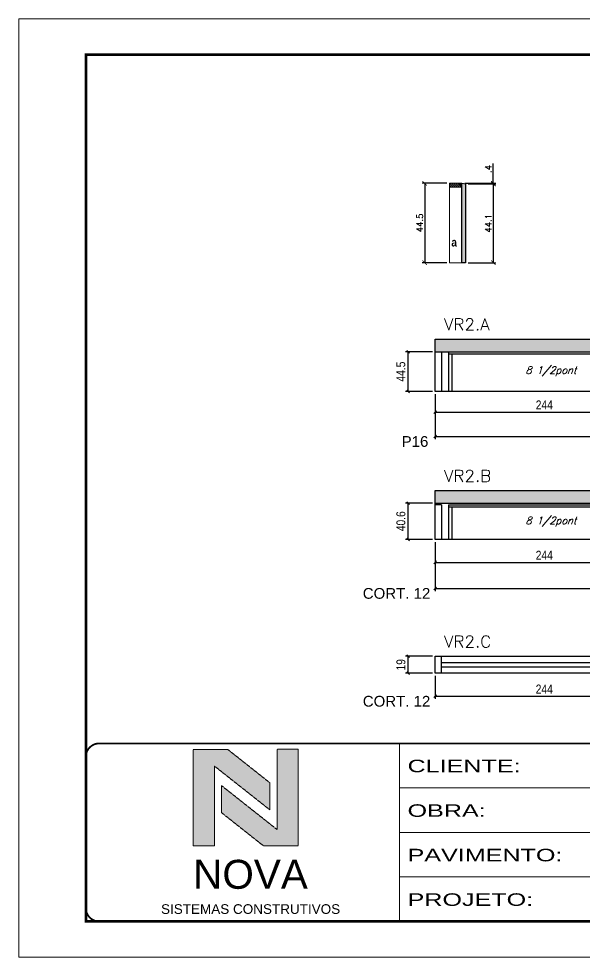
# Model space of a CAD drawing. Extents: x 0 to 6325, y 10169 to 19307.
# Drawn here: x 1585 to 2217, y 13614 to 14664 of the extents above; entities that cross this region are included whole.
import ezdxf

# ---------------------------------------------------------------- set-up
doc = ezdxf.new("R2010")
doc.units = 0
doc.linetypes.add('CONTINUO', pattern=[0])
doc.linetypes.add('DASHED', pattern=[0.75, 0.5, -0.25])
for name, color, linetype in [('1', 1, 'Continuous'), ('5', 5, 'Continuous'), ('COTA', 241, 'Continuous'), ('detalhes', 4, 'Continuous'), ('Hachura', 253, 'Continuous'), ('Painéis', 200, 'Continuous'), ('SARR_2.2x7', 40, 'Continuous'), ('SARR_3.5x7', 81, 'Continuous'), ('texto', 7, 'Continuous')]:
    doc.layers.add(name, color=color, linetype=linetype)
for name, color, linetype, lineweight in [('CARIMBO-LEGENDA', 75, 'Continuous', 15), ('Folhas', 255, 'Continuous', 9), ('Madeira', 126, 'Continuous', 18), ('SARRAFO DE PRESSAO', 251, 'DASHED', 9), ('Texto Seção', 7, 'Continuous', 15)]:
    doc.layers.add(name, color=color, linetype=linetype, lineweight=lineweight)
doc.styles.add('arial', font='arial.ttf')
doc.styles.add('COTA TECNICA', font='techl___.ttf', dxfattribs={"height": 10})
doc.styles.add('REGUA-120', font='ROMANS.shx', dxfattribs={"height": 15})
doc.styles.add('Romans', font='romans.shx')
doc.styles.get("Standard").update_dxf_attribs({"font": 'arial.ttf'})
doc.styles.add('TECNICA', font='techb___.ttf', dxfattribs={"height": 10})
doc.styles.add('Tecnologia', font='')
doc.styles.get('Tecnologia').set_extended_font_data('Forgotten Futurist')
doc.dimstyles.new('Cota Seção (2x)', dxfattribs={"dimtxt": 7, "dimasz": 5, "dimexe": 3, "dimexo": 3, "dimgap": 2, "dimtad": 3, "dimdec": 1, "dimlfac": 0.5, "dimzin": 12, "dimdsep": 46, "dimtxsty": 'Romans', "dimblk": 'ARCHTICK', "dimcen": 0, "dimclrd": 4, "dimclre": 4, "dimclrt": 1, "dimadec": 1, "dimazin": 3, "dimtfac": 1, "dimtdec": 1, "dimtmove": 0, "dimatfit": 3, "dimldrblk": 'OBLIQUE', "dimfxl": 1, "dimtolj": 1, "dimtzin": 12, "dimarcsym": 0})
doc.dimstyles.new('PAINEL', dxfattribs={"dimtxt": 10, "dimasz": 3, "dimexe": 3, "dimexo": 3, "dimgap": 3, "dimtad": 1, "dimdec": 1, "dimzin": 12, "dimdsep": 46, "dimtxsty": 'COTA TECNICA', "dimblk1": 'OBLIQUE', "dimblk2": 'OBLIQUE', "dimsah": 1, "dimcen": 0.9, "dimclrd": 4, "dimclre": 4, "dimclrt": 240, "dimadec": 1, "dimazin": 3, "dimtfac": 1, "dimtdec": 1, "dimtmove": 0, "dimatfit": 3, "dimfxl": 1, "dimtolj": 1, "dimtzin": 12, "dimarcsym": 0})

# ---------------------------------------------------------------- blocks, each defined once
blk = doc.blocks.new('A$C64660E27')
at = {"layer": 'COTA', "true_color": 0x1a1a1a}
h = blk.add_hatch(color=250, dxfattribs=at)
h.dxf.hatch_style = 1
h.paths.add_polyline_path([(185.4, -11.6), (142.4, -11.6), (142.4, -131.6), (168.8, -131.6), (168.8, -32.2), (237.7, -86.7), (237.7, -53)])
at = {"layer": 'COTA'}
h = blk.add_hatch(color=20, dxfattribs=at)
h.dxf.hatch_style = 1
h.paths.add_polyline_path([(273, -11.4), (246.6, -11.4), (246.6, -111.1), (177.7, -56.6), (177.7, -90.2), (230, -131.6), (273, -131.6)])
for p, q in [((142.4, -131.6), (142.4, -11.6)), ((142.4, -11.6), (185.4, -11.6)), ((185.4, -11.6), (237.7, -53)), ((273, -11.4), (246.6, -11.4)), ((246.6, -111.1), (246.6, -11.4)), ((273, -11.4), (273, -131.6)), ((168.8, -32.2), (237.7, -86.7)), ((168.8, -131.6), (168.8, -32.2)), ((246.6, -111.1), (177.7, -56.6)), ((177.7, -90.2), (177.7, -56.6)), ((237.7, -86.7), (237.7, -53)), ((230, -131.6), (177.7, -90.2)), ((142.4, -131.6), (168.8, -131.6)), ((273, -131.6), (230, -131.6))]:
    blk.add_line(p, q)
at = {"layer": 'CARIMBO-LEGENDA', "color": 7, "linetype": 'Continuous', "ltscale": 100, "style": 'arial'}
blk.add_text('NOVA', height=36, dxfattribs=at).set_placement((142.4, -184.8))
at = {"layer": 'CARIMBO-LEGENDA', "color": 7, "linetype": 'Continuous', "style": 'arial'}
blk.add_text('SISTEMAS CONSTRUTIVOS', height=12, dxfattribs=at).set_placement((102.5, -216))
blk = doc.blocks.new('9999999999')
at = {"color": 30, "linetype": 'CONTINUO'}
for p, q in [((98564.6, 34230.2), (98564.6, 34429.4)), ((98564.6, 34379.6), (99584, 34379.6)), ((98564.6, 34329.8), (99488, 34329.8)), ((98564.6, 34280), (99488, 34280))]:
    blk.add_line(p, q, dxfattribs=at)
at = {"color": 30, "linetype": 'CONTINUO', "const_width": 2}
blk.add_lwpolyline([(99584, 34230.2), (99584, 34414.4, 0.414214), (99569, 34429.4), (98229, 34429.4, 0.414214), (98214, 34414.4), (98214, 34245.2, 0.414214), (98229, 34230.2), (99584, 34230.2)], format="xyb", dxfattribs=at)
at = {"layer": 'Folhas'}
blk.add_lwpolyline([(98139, 34190.2), (99624, 34190.2), (99624, 35240.2), (98139, 35240.2)], close=True, dxfattribs=at)
at = {"layer": 'Folhas', "color": 30, "const_width": 3}
blk.add_lwpolyline([(98214, 34230.2), (99584, 34230.2), (99584, 35200.2), (98214, 35200.2)], close=True, dxfattribs=at)
at = {"xscale": 0.9, "yscale": 0.9, "zscale": 0.9}
blk.add_blockref('A$C64660E27', (98205.8, 34433.1), dxfattribs=at)
at = {"layer": 'Folhas', "color": 7, "style": 'Tecnologia', "width": 1.5}
for s, p in [('CLIENTE:', (98573.7, 34397.2)), ('OBRA:', (98573.7, 34347.3)), ('PAVIMENTO:', (98573.7, 34297.5)), ('PROJETO:', (98573.7, 34247.7))]:
    blk.add_text(s, height=14, dxfattribs=at).set_placement(p)
blk = doc.blocks.new('_Oblique')
at = {"layer": '1', "color": 0, "lineweight": -2}
blk.add_line((-0.5, -0.5), (0.5, 0.5), dxfattribs=at)
blk = doc.blocks.new('*D124')
at = {"layer": 'COTA', "color": 4, "lineweight": -2, "transparency": 16777216}
for p, q in [((2047.6, 14291.8), (2017.4, 14291.8)), ((2020.4, 14247.3), (2020.4, 14291.8)), ((2047.6, 14247.3), (2017.4, 14247.3))]:
    blk.add_line(p, q, dxfattribs=at)
at = {"layer": 'Defpoints', "color": 0, "transparency": 16777216}
for p in [(2020.4, 14291.8), (2050.6, 14291.8), (2050.6, 14247.3)]:
    blk.add_point(p, dxfattribs=at)
at = {"layer": 'COTA', "color": 4, "lineweight": -2, "transparency": 16777216, "xscale": 3, "yscale": 3, "zscale": 3}
for p, rotation in [((2020.4, 14291.8), 90), ((2020.4, 14247.3), 270)]:
    blk.add_blockref('_Oblique', p, dxfattribs=dict(at, rotation=rotation))
at = {"layer": 'COTA', "color": 240, "transparency": 16777216, "insert": (2012.2, 14269.5), "char_height": 10, "attachment_point": 5, "rotation": 90, "style": 'COTA TECNICA'}
blk.add_mtext('\\A1;44.5', dxfattribs=at)
blk = doc.blocks.new('*D478')
at = {"layer": 'COTA', "color": 4, "lineweight": -2, "transparency": 16777216}
for p, q in [((2050.6, 14244.3), (2050.6, 14221.1)), ((2294.6, 14244.3), (2294.6, 14221.1)), ((2050.6, 14224.1), (2294.6, 14224.1))]:
    blk.add_line(p, q, dxfattribs=at)
at = {"layer": 'Defpoints', "color": 0, "transparency": 16777216}
for p in [(2050.6, 14247.3), (2294.6, 14247.3), (2294.6, 14224.1)]:
    blk.add_point(p, dxfattribs=at)
at = {"layer": 'COTA', "color": 4, "lineweight": -2, "transparency": 16777216, "xscale": 3, "yscale": 3, "zscale": 3, "rotation": 180}
blk.add_blockref('_Oblique', (2050.6, 14224.1), dxfattribs=at)
at = {"layer": 'COTA', "color": 4, "lineweight": -2, "transparency": 16777216, "xscale": 3, "yscale": 3, "zscale": 3}
blk.add_blockref('_Oblique', (2294.6, 14224.1), dxfattribs=at)
at = {"layer": 'COTA', "color": 240, "transparency": 16777216, "insert": (2172.6, 14232.2), "char_height": 10, "attachment_point": 5, "style": 'COTA TECNICA'}
blk.add_mtext('\\A1;244', dxfattribs=at)
blk = doc.blocks.new('*D481')
at = {"layer": 'COTA', "color": 4, "lineweight": -2, "transparency": 16777216}
for p, q in [((2050.6, 14244.3), (2050.6, 14193.8)), ((2646.6, 14244.3), (2646.6, 14193.8)), ((2050.6, 14196.8), (2646.6, 14196.8))]:
    blk.add_line(p, q, dxfattribs=at)
at = {"layer": 'Defpoints', "color": 0, "transparency": 16777216}
for p in [(2050.6, 14247.3), (2646.6, 14247.3), (2646.6, 14196.8)]:
    blk.add_point(p, dxfattribs=at)
at = {"layer": 'COTA', "color": 4, "lineweight": -2, "transparency": 16777216, "xscale": 3, "yscale": 3, "zscale": 3, "rotation": 180}
blk.add_blockref('_Oblique', (2050.6, 14196.8), dxfattribs=at)
at = {"layer": 'COTA', "color": 4, "lineweight": -2, "transparency": 16777216, "xscale": 3, "yscale": 3, "zscale": 3}
blk.add_blockref('_Oblique', (2646.6, 14196.8), dxfattribs=at)
at = {"layer": 'COTA', "color": 240, "transparency": 16777216, "insert": (2348.6, 14205), "char_height": 10, "attachment_point": 5, "style": 'COTA TECNICA'}
blk.add_mtext('\\A1;596', dxfattribs=at)
blk = doc.blocks.new('*D125')
at = {"layer": 'COTA', "color": 4, "lineweight": -2, "transparency": 16777216}
for p, q in [((2047.6, 14122.4), (2017.4, 14122.4)), ((2020.4, 14081.8), (2020.4, 14122.4)), ((2047.6, 14081.8), (2017.4, 14081.8))]:
    blk.add_line(p, q, dxfattribs=at)
at = {"layer": 'Defpoints', "color": 0, "transparency": 16777216}
for p in [(2020.4, 14122.4), (2050.6, 14122.4), (2050.6, 14081.8)]:
    blk.add_point(p, dxfattribs=at)
at = {"layer": 'COTA', "color": 4, "lineweight": -2, "transparency": 16777216, "xscale": 3, "yscale": 3, "zscale": 3}
for p, rotation in [((2020.4, 14122.4), 90), ((2020.4, 14081.8), 270)]:
    blk.add_blockref('_Oblique', p, dxfattribs=dict(at, rotation=rotation))
at = {"layer": 'COTA', "color": 240, "transparency": 16777216, "insert": (2012.3, 14102.1), "char_height": 10, "attachment_point": 5, "rotation": 90, "style": 'COTA TECNICA'}
blk.add_mtext('\\A1;40.6', dxfattribs=at)
blk = doc.blocks.new('*D482')
at = {"layer": 'COTA', "color": 4, "lineweight": -2, "transparency": 16777216}
for p, q in [((2050.6, 14078.8), (2050.6, 14053.1)), ((2294.6, 14078.8), (2294.6, 14053.1)), ((2050.6, 14056.1), (2294.6, 14056.1))]:
    blk.add_line(p, q, dxfattribs=at)
at = {"layer": 'Defpoints', "color": 0, "transparency": 16777216}
for p in [(2050.6, 14081.8), (2294.6, 14081.8), (2294.6, 14056.1)]:
    blk.add_point(p, dxfattribs=at)
at = {"layer": 'COTA', "color": 4, "lineweight": -2, "transparency": 16777216, "xscale": 3, "yscale": 3, "zscale": 3, "rotation": 180}
blk.add_blockref('_Oblique', (2050.6, 14056.1), dxfattribs=at)
at = {"layer": 'COTA', "color": 4, "lineweight": -2, "transparency": 16777216, "xscale": 3, "yscale": 3, "zscale": 3}
blk.add_blockref('_Oblique', (2294.6, 14056.1), dxfattribs=at)
at = {"layer": 'COTA', "color": 240, "transparency": 16777216, "insert": (2172.6, 14064.1), "char_height": 10, "attachment_point": 5, "style": 'COTA TECNICA'}
blk.add_mtext('\\A1;244', dxfattribs=at)
blk = doc.blocks.new('*D504')
at = {"layer": 'COTA', "color": 4, "lineweight": -2, "transparency": 16777216}
for p, q in [((2050.6, 14078.8), (2050.6, 14023.8)), ((2646.6, 14078.8), (2646.6, 14023.8)), ((2050.6, 14026.8), (2646.6, 14026.8))]:
    blk.add_line(p, q, dxfattribs=at)
at = {"layer": 'Defpoints', "color": 0, "transparency": 16777216}
for p in [(2050.6, 14081.8), (2646.6, 14081.8), (2646.6, 14026.8)]:
    blk.add_point(p, dxfattribs=at)
at = {"layer": 'COTA', "color": 4, "lineweight": -2, "transparency": 16777216, "xscale": 3, "yscale": 3, "zscale": 3, "rotation": 180}
blk.add_blockref('_Oblique', (2050.6, 14026.8), dxfattribs=at)
at = {"layer": 'COTA', "color": 4, "lineweight": -2, "transparency": 16777216, "xscale": 3, "yscale": 3, "zscale": 3}
blk.add_blockref('_Oblique', (2646.6, 14026.8), dxfattribs=at)
at = {"layer": 'COTA', "color": 240, "transparency": 16777216, "insert": (2348.6, 14035), "char_height": 10, "attachment_point": 5, "style": 'COTA TECNICA'}
blk.add_mtext('\\A1;596', dxfattribs=at)
blk = doc.blocks.new('_ArchTick')
at = {"color": 0, "linetype": 'ByBlock', "const_width": 0.15}
blk.add_lwpolyline([(-0.5, -0.5), (0.5, 0.5)], dxfattribs=at)
blk = doc.blocks.new('*D134')
at = {"layer": 'COTA', "color": 4, "lineweight": -2, "transparency": 16777216}
for p, q in [((2063.6, 14480.2), (2035.9, 14480.2)), ((2038.9, 14480.2), (2038.9, 14391.3)), ((2063.6, 14391.3), (2035.9, 14391.3))]:
    blk.add_line(p, q, dxfattribs=at)
at = {"layer": 'Defpoints', "color": 0, "transparency": 16777216}
for p in [(2066.6, 14480.2), (2038.9, 14391.3), (2066.6, 14391.3)]:
    blk.add_point(p, dxfattribs=at)
at = {"layer": 'COTA', "color": 4, "lineweight": -2, "transparency": 16777216, "xscale": 5, "yscale": 5, "zscale": 5}
for p, rotation in [((2038.9, 14480.2), 90), ((2038.9, 14391.3), 270)]:
    blk.add_blockref('_ArchTick', p, dxfattribs=dict(at, rotation=rotation))
at = {"layer": 'COTA', "color": 1, "transparency": 16777216, "insert": (2033.4, 14435.8), "char_height": 7, "attachment_point": 5, "rotation": 90, "style": 'Romans'}
blk.add_mtext('\\A1;44.5', dxfattribs=at)
blk = doc.blocks.new('*D507')
at = {"layer": 'COTA', "color": 4, "lineweight": -2, "transparency": 16777216}
for p, q in [((2115.6, 14480.2), (2115.6, 14502.2)), ((2083.6, 14480.2), (2118.6, 14480.2)), ((2115.6, 14479.5), (2115.6, 14480.2)), ((2087.6, 14479.5), (2118.6, 14479.5)), ((2115.6, 14479.5), (2115.6, 14474.5))]:
    blk.add_line(p, q, dxfattribs=at)
at = {"layer": 'Defpoints', "color": 0, "transparency": 16777216}
for p in [(2080.6, 14480.2), (2115.6, 14480.2), (2084.6, 14479.5)]:
    blk.add_point(p, dxfattribs=at)
at = {"layer": 'COTA', "color": 4, "lineweight": -2, "transparency": 16777216, "xscale": 5, "yscale": 5, "zscale": 5}
for p, rotation in [((2115.6, 14480.2), 270), ((2115.6, 14479.5), 90)]:
    blk.add_blockref('_ArchTick', p, dxfattribs=dict(at, rotation=rotation))
at = {"layer": 'COTA', "color": 1, "transparency": 16777216, "insert": (2110.1, 14496.2), "char_height": 7, "attachment_point": 5, "rotation": 90, "style": 'Romans'}
blk.add_mtext('\\A1;.4', dxfattribs=at)
blk = doc.blocks.new('*D508')
at = {"layer": 'COTA', "color": 4, "lineweight": -2, "transparency": 16777216}
for p, q in [((2087.6, 14479.5), (2118.6, 14479.5)), ((2115.6, 14479.5), (2115.6, 14391.3)), ((2087.6, 14391.3), (2118.6, 14391.3))]:
    blk.add_line(p, q, dxfattribs=at)
at = {"layer": 'Defpoints', "color": 0, "transparency": 16777216}
for p in [(2084.6, 14479.5), (2084.6, 14391.3), (2115.6, 14391.3)]:
    blk.add_point(p, dxfattribs=at)
at = {"layer": 'COTA', "color": 4, "lineweight": -2, "transparency": 16777216, "xscale": 5, "yscale": 5, "zscale": 5}
for p, rotation in [((2115.6, 14479.5), 90), ((2115.6, 14391.3), 270)]:
    blk.add_blockref('_ArchTick', p, dxfattribs=dict(at, rotation=rotation))
at = {"layer": 'COTA', "color": 1, "transparency": 16777216, "insert": (2110.1, 14435.4), "char_height": 7, "attachment_point": 5, "rotation": 90, "style": 'Romans'}
blk.add_mtext('\\A1;44.1', dxfattribs=at)
blk = doc.blocks.new('*D509')
at = {"layer": 'COTA', "color": 4, "lineweight": -2, "transparency": 16777216}
for p, q in [((2050.6, 13929), (2050.6, 13903.2)), ((2294.6, 13929), (2294.6, 13903.2)), ((2050.6, 13906.2), (2294.6, 13906.2))]:
    blk.add_line(p, q, dxfattribs=at)
at = {"layer": 'Defpoints', "color": 0, "transparency": 16777216}
for p in [(2050.6, 13932), (2294.6, 13932), (2294.6, 13906.2)]:
    blk.add_point(p, dxfattribs=at)
at = {"layer": 'COTA', "color": 4, "lineweight": -2, "transparency": 16777216, "xscale": 3, "yscale": 3, "zscale": 3, "rotation": 180}
blk.add_blockref('_Oblique', (2050.6, 13906.2), dxfattribs=at)
at = {"layer": 'COTA', "color": 4, "lineweight": -2, "transparency": 16777216, "xscale": 3, "yscale": 3, "zscale": 3}
blk.add_blockref('_Oblique', (2294.6, 13906.2), dxfattribs=at)
at = {"layer": 'COTA', "color": 240, "transparency": 16777216, "insert": (2172.6, 13914.3), "char_height": 10, "attachment_point": 5, "style": 'COTA TECNICA'}
blk.add_mtext('\\A1;244', dxfattribs=at)
blk = doc.blocks.new('*D512')
at = {"layer": 'COTA', "color": 4, "lineweight": -2, "transparency": 16777216}
for p, q in [((2047.6, 13951), (2017.4, 13951)), ((2020.4, 13932), (2020.4, 13951)), ((2047.6, 13932), (2017.4, 13932))]:
    blk.add_line(p, q, dxfattribs=at)
at = {"layer": 'Defpoints', "color": 0, "transparency": 16777216}
for p in [(2020.4, 13951), (2050.6, 13951), (2050.6, 13932)]:
    blk.add_point(p, dxfattribs=at)
at = {"layer": 'COTA', "color": 4, "lineweight": -2, "transparency": 16777216, "xscale": 3, "yscale": 3, "zscale": 3}
for p, rotation in [((2020.4, 13951), 90), ((2020.4, 13932), 270)]:
    blk.add_blockref('_Oblique', p, dxfattribs=dict(at, rotation=rotation))
at = {"layer": 'COTA', "color": 240, "transparency": 16777216, "insert": (2012.3, 13941.5), "char_height": 10, "attachment_point": 5, "rotation": 90, "style": 'COTA TECNICA'}
blk.add_mtext('\\A1;19', dxfattribs=at)

msp = doc.modelspace()

# ---------------------------------------------------------------- hatches: boundary and pattern name
at = {"layer": 'COTA'}
h = msp.add_hatch(dxfattribs=at)
h.set_pattern_fill('AR-CONC', color=256, scale=0.03)
h.set_pattern_definition([(50, (1787.679, 8107.179), (5.46554, -0.4781726), [0.5715, -6.2865]), (355, (1787.679, 8107.179), (-1.0573026, 5.7317054), [0.4572, -5.0292175]), (100.45144, (1788.1345, 8107.139), (4.4082374, 5.2535326), [0.4857003, -5.3427073]), (46.1842, (1787.679, 8108.703), (8.132371, -1.26127), [0.85725, -9.42975]), (96.63556, (1788.357, 8108.598), (7.122124, 7.422784), [0.728551, -8.014068]), (351.18415, (1787.679, 8108.703), (7.122124, 7.422784), [0.685799, -7.543792]), (21, (1788.441, 8108.322), (4.5484317, -3.067956), [0.5715, -6.2865]), (326, (1788.441, 8108.322), (1.854061, 5.525639), [0.4572, -5.0292]), (71.451445, (1788.82, 8108.0664), (6.4024926, 2.457683), [0.4857003, -5.342698]), (37.5, (1787.679, 8107.179), (0.0926581, 2.53665117), [0, -4.96824, 0, -5.1054, 0, -5.04825]), (7.5, (1787.679, 8107.179), (2.0045899, 3.0054172), [0, -2.91084, 0, -4.85394, 0, -1.92405]), (327.5, (1785.9798, 8107.179), (4.06771786, -0.1718623), [0, -1.905, 0, -5.9436, 0, -7.8867]), (317.5, (1785.2178, 8107.179), (4.4438754, 0.7627947), [0, -2.4765, 0, -3.94716, 0, -5.6007])])
h.paths.add_polyline_path([(2646.05, 14305.76), (2050.55, 14305.76), (2050.55, 14291.76), (2646.05, 14291.76)])
h = msp.add_hatch(dxfattribs=at)
h.set_pattern_fill('AR-CONC', color=256, scale=0.03)
h.set_pattern_definition([(50, (1787.679, 7937.7732), (5.46554, -0.4781726), [0.5715, -6.2865]), (355, (1787.679, 7937.773), (-1.0573026, 5.7317054), [0.4572, -5.0292175]), (100.45144, (1788.1345, 7937.7334), (4.4082374, 5.2535326), [0.4857003, -5.3427073]), (46.1842, (1787.679, 7939.297), (8.132371, -1.26127), [0.85725, -9.42975]), (96.63556, (1788.357, 7939.192), (7.122124, 7.422784), [0.728551, -8.014068]), (351.18415, (1787.679, 7939.297), (7.122124, 7.422784), [0.685799, -7.543792]), (21, (1788.441, 7938.9162), (4.5484317, -3.067956), [0.5715, -6.2865]), (326, (1788.441, 7938.916), (1.854061, 5.525639), [0.4572, -5.0292]), (71.451445, (1788.82, 7938.6606), (6.4024926, 2.457683), [0.4857003, -5.342698]), (37.5, (1787.679, 7937.7732), (0.0926581, 2.53665117), [0, -4.96824, 0, -5.1054, 0, -5.04825]), (7.5, (1787.679, 7937.7732), (2.0045899, 3.0054172), [0, -2.91084, 0, -4.85394, 0, -1.92405]), (327.5, (1785.9798, 7937.7732), (4.06771786, -0.1718623), [0, -1.905, 0, -5.9436, 0, -7.8867]), (317.5, (1785.2178, 7937.7732), (4.4438754, 0.7627947), [0, -2.4765, 0, -3.94716, 0, -5.6007])])
h.paths.add_polyline_path([(2646.05, 14136.36), (2050.55, 14136.36), (2050.55, 14122.36), (2646.05, 14122.36)])
at = {"layer": 'Hachura'}
h = msp.add_hatch(dxfattribs=at)
h.set_pattern_fill('ANSI31', color=256, scale=0.5, angle=270, style=0)
h.set_pattern_definition([(315, (25041.1955, 6172.5917), (1.12253202, 1.12253202), [])])
h.paths.add_polyline_path([(2080.58, 14475.84), (2080.58, 14480.24), (2066.58, 14480.24), (2066.58, 14475.84)])
h = msp.add_hatch(color=256, dxfattribs=at)
h.dxf.hatch_style = 1
h.paths.add_polyline_path([(2080.58, 14480.24), (2084.58, 14479.5), (2084.58, 14391.27), (2080.58, 14391.27)])

# ---------------------------------------------------------------- linework, layer by layer
at = {"layer": 'COTA'}
for p, q in [((2050.55, 14305.76), (2646.55, 14305.76)), ((2050.55, 14291.76), (2050.55, 14305.76)), ((2050.55, 14136.36), (2646.55, 14136.36)), ((2050.55, 14122.36), (2050.55, 14136.36)), ((2057.55, 14120.36), (2050.55, 14120.36)), ((2065.55, 14120.36), (2631.55, 14120.36))]:
    msp.add_line(p, q, dxfattribs=at)
at = {"layer": 'Madeira'}
for points in [[(2080.58, 14475.84), (2080.58, 14480.24), (2066.58, 14480.24), (2066.58, 14475.84)], [(2080.58, 14480.24), (2066.58, 14480.24), (2066.58, 14391.27), (2080.58, 14391.27)]]:
    msp.add_lwpolyline(points, close=True, dxfattribs=at)
at = {"layer": 'Painéis', "linetype": 'ByBlock'}
for p, q in [((2050.55, 14291.76), (2646.55, 14291.76)), ((2050.55, 14247.26), (2050.55, 14291.76)), ((2646.55, 14247.26), (2050.55, 14247.26)), ((2050.55, 14122.36), (2646.55, 14122.36)), ((2050.55, 14081.76), (2050.55, 14122.36)), ((2646.55, 14081.76), (2050.55, 14081.76)), ((2050.55, 13950.95), (2636.05, 13950.95)), ((2050.55, 13931.95), (2050.55, 13950.95)), ((2636.05, 13931.95), (2050.55, 13931.95))]:
    msp.add_line(p, q, dxfattribs=at)
at = {"layer": 'Painéis'}
msp.add_lwpolyline([(2080.58, 14480.24), (2084.58, 14479.5), (2084.58, 14391.27), (2080.58, 14391.27)], close=True, dxfattribs=at)
at = {"layer": 'SARR_2.2x7', "linetype": 'Continuous'}
for p, q in [((2057.55, 14291.76), (2057.55, 14247.26)), ((2065.55, 14289.56), (2294.55, 14289.56)), ((2057.55, 14120.36), (2057.55, 14081.76)), ((2065.55, 14118.16), (2294.55, 14118.16)), ((2057.55, 13931.95), (2057.55, 13950.95)), ((2057.55, 13943.95), (2294.55, 13943.95)), ((2294.55, 13938.95), (2057.55, 13938.95))]:
    msp.add_line(p, q, dxfattribs=at)
at = {"layer": 'SARR_3.5x7'}
for p, q in [((2065.55, 14291.76), (2065.55, 14247.26)), ((2069.05, 14289.56), (2069.05, 14247.26)), ((2065.55, 14120.36), (2065.55, 14081.76)), ((2069.05, 14118.16), (2069.05, 14081.76))]:
    msp.add_line(p, q, dxfattribs=at)

# ---------------------------------------------------------------- block references
at = {"layer": 'SARRAFO DE PRESSAO', "color": 6, "linetype": 'ByBlock'}
msp.add_blockref('9999999999', (-96553.98, -20575.93), dxfattribs=at)

# ---------------------------------------------------------------- texts
at = {"layer": '5', "linetype": 'Continuous'}
for s, p in [('P16', (2013.14, 14185.33)), ('CORT. 12', (1969.68, 14015.34)), ('CORT. 12', (1969.68, 13894.69))]:
    msp.add_text(s, height=12, rotation=359.99996, dxfattribs=at).set_placement(p)
at = {"layer": 'detalhes', "style": 'TECNICA'}
msp.add_text('a', height=9.6, dxfattribs=at).set_placement((2068.75, 14409.48))
at = {"layer": 'texto', "color": 2, "char_height": 8, "attachment_point": 5, "style": 'Romans'}
for insert in [(2180.05, 14269.81), (2180.05, 14101.56)]:
    msp.add_mtext('{\\Q19;\\C256;8 1/2pont}', dxfattribs=dict(at, insert=insert))
at = {"layer": 'Texto Seção', "style": 'REGUA-120', "width": 1.05}
for s, p in [('VR2.A', (2060.55, 14315.76)), ('VR2.B', (2060.55, 14146.36)), ('VR2.C', (2060.55, 13960.95))]:
    msp.add_text(s, height=13, dxfattribs=at).set_placement(p)

# ---------------------------------------------------------------- dimensions: what is measured, and where the dimension line sits
at = {"layer": 'COTA'}
for base, p1, p2, dimstyle, picture, middle in [((2115.64, 14480.24), (2084.58, 14479.5), (2080.58, 14480.24), 'Cota Seção (2x)', '*D507', (2110.14, 14496.24)), ((2038.89, 14391.27), (2066.58, 14480.24), (2066.58, 14391.27), 'Cota Seção (2x)', '*D134', (2033.39, 14435.76)), ((2115.64, 14391.27), (2084.58, 14479.5), (2084.58, 14391.27), 'Cota Seção (2x)', '*D508', (2110.14, 14435.39)), ((2020.36, 14291.76), (2050.55, 14247.26), (2050.55, 14291.76), 'PAINEL', '*D124', (2012.25, 14269.51)), ((2020.36, 14122.36), (2050.55, 14081.76), (2050.55, 14122.36), 'PAINEL', '*D125', (2012.26, 14102.06)), ((2020.36, 13950.95), (2050.55, 13931.95), (2050.55, 13950.95), 'PAINEL', '*D512', (2012.27, 13941.45))]:
    dim = msp.add_linear_dim(base=base, p1=p1, p2=p2, angle=90, dimstyle=dimstyle, dxfattribs=at)
    dim.commit()
    dim.dimension.update_dxf_attribs({"geometry": picture, "text_midpoint": middle})
for base, p1, p2, picture, middle in [((2294.55, 14224.13), (2050.55, 14247.26), (2294.55, 14247.26), '*D478', (2172.55, 14232.2)), ((2646.55, 14196.82), (2050.55, 14247.26), (2646.55, 14247.26), '*D481', (2348.55, 14204.96)), ((2294.55, 14056.06), (2050.55, 14081.76), (2294.55, 14081.76), '*D482', (2172.55, 14064.13)), ((2646.55, 14026.84), (2050.55, 14081.76), (2646.55, 14081.76), '*D504', (2348.55, 14034.98)), ((2294.55, 13906.19), (2050.55, 13931.95), (2294.55, 13931.95), '*D509', (2172.55, 13914.26))]:
    dim = msp.add_linear_dim(base=base, p1=p1, p2=p2, dimstyle='PAINEL', dxfattribs=at)
    dim.commit()
    dim.dimension.update_dxf_attribs({"geometry": picture, "text_midpoint": middle})

doc.saveas('drawing.dxf')
